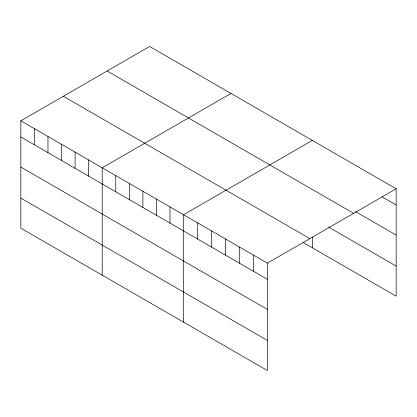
<?xml version="1.0" encoding="UTF-8"?>
<svg xmlns="http://www.w3.org/2000/svg" width="417" height="417" viewBox="0 0 417 417"><rect width="100%" height="100%" fill="white"/><g stroke="black" fill="none" stroke-linecap="round" stroke-linejoin="round"><path stroke-width="0.63" d="M20.85 120.815L267.375 263.148L267.375 370.531L20.85 228.203L20.85 120.815L149.625 46.469L396.15 188.797L396.15 296.185L303.112 242.47M230.982 93.439L102.201 167.785L102.201 275.173M312.333 140.404L183.553 214.755L183.553 322.138M267.375 263.148L396.15 188.797M382.18 196.897L396.15 204.961M355.357 211.513L396.15 235.068M107.133 71.005L353.652 213.332M328.539 227.046L396.15 266.082M63.348 96.28L309.867 238.613M20.85 136.984L267.375 279.312M20.85 167.087L267.375 309.414M20.85 198.101L267.375 340.428M312.333 237.132L312.333 247.792M253.406 255.079L253.406 271.248M239.436 247.015L239.436 263.179M225.467 238.951L225.467 255.115M211.497 230.882L211.497 247.052M197.522 222.819L197.522 238.983M169.995 206.926L169.995 223.09M156.438 199.097L156.438 215.266M142.88 191.267L142.88 207.437M129.322 183.444L129.322 199.607M115.759 175.614L115.759 191.778M88.644 159.956L88.644 176.125M75.086 152.132L75.086 168.296M61.528 144.303L61.528 160.467M47.965 136.474L47.965 152.638M34.408 128.644L34.408 144.808"/></g></svg>
